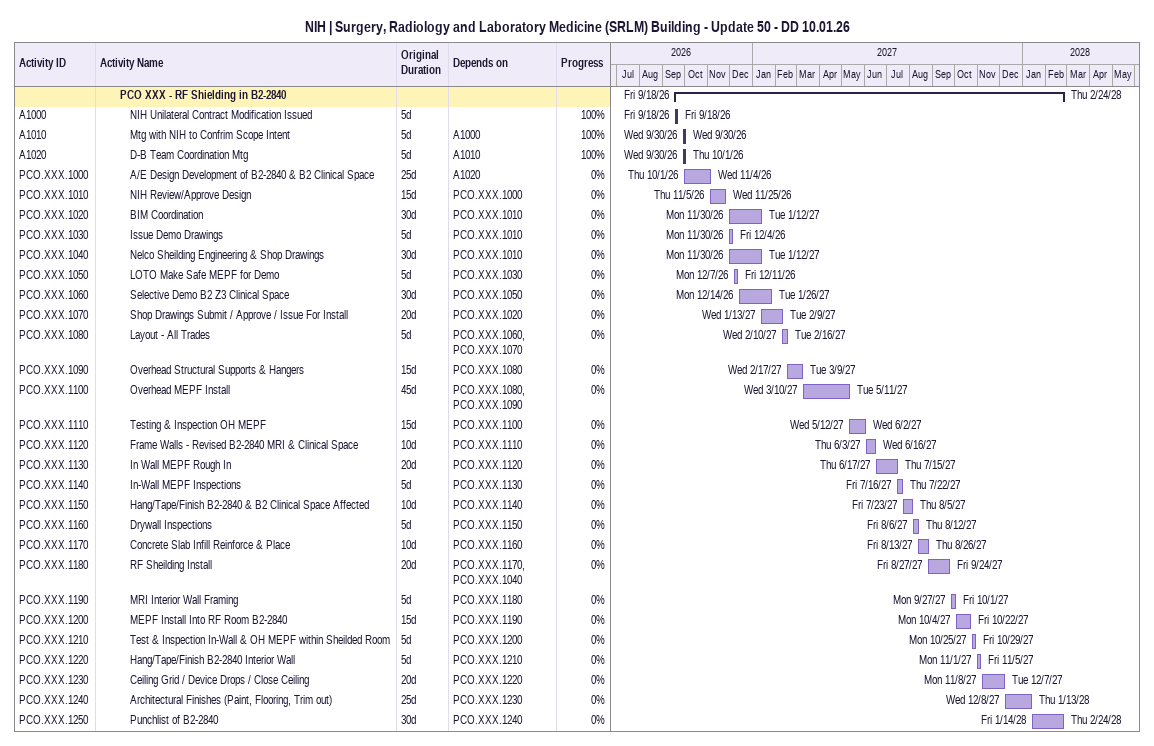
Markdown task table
NIH | Surgery, Radiology and Laboratory Medicine (SRLM) Building - Update 50 - DD 10.01.26

| ID | Level | Task | Original duration | Start | Finish | Predecessors | % complete |
|---|---|---|---|---|---|---|---|
|  | 3 | **PCO XXX - RF Shielding in B2-2840** |  | 2026-09-18 | 2028-02-24 |  |  |
| A1000 | 4 | NIH Unilateral Contract Modification Issued | 5d | 2026-09-18 | 2026-09-18 |  | 100 |
| A1010 | 4 | Mtg with NIH to Confrim Scope Intent | 5d | 2026-09-30 | 2026-09-30 | A1000 | 100 |
| A1020 | 4 | D-B Team Coordination Mtg | 5d | 2026-09-30 | 2026-10-01 | A1010 | 100 |
| PCO.XXX.1000 | 4 | A/E Design Development of B2-2840 & B2 Clinical Space | 25d | 2026-10-01 | 2026-11-04 | A1020 | 0 |
| PCO.XXX.1010 | 4 | NIH Review/Approve Design | 15d | 2026-11-05 | 2026-11-25 | PCO.XXX.1000 | 0 |
| PCO.XXX.1020 | 4 | BIM Coordination | 30d | 2026-11-30 | 2027-01-12 | PCO.XXX.1010 | 0 |
| PCO.XXX.1030 | 4 | Issue Demo Drawings | 5d | 2026-11-30 | 2026-12-04 | PCO.XXX.1010 | 0 |
| PCO.XXX.1040 | 4 | Nelco Sheilding Engineering & Shop Drawings | 30d | 2026-11-30 | 2027-01-12 | PCO.XXX.1010 | 0 |
| PCO.XXX.1050 | 4 | LOTO Make Safe MEPF for Demo | 5d | 2026-12-07 | 2026-12-11 | PCO.XXX.1030 | 0 |
| PCO.XXX.1060 | 4 | Selective Demo B2 Z3 Clinical Space | 30d | 2026-12-14 | 2027-01-26 | PCO.XXX.1050 | 0 |
| PCO.XXX.1070 | 4 | Shop Drawings Submit / Approve / Issue For Install | 20d | 2027-01-13 | 2027-02-09 | PCO.XXX.1020 | 0 |
| PCO.XXX.1080 | 4 | Layout - All Trades | 5d | 2027-02-10 | 2027-02-16 | PCO.XXX.1060, PCO.XXX.1070 | 0 |
| PCO.XXX.1090 | 4 | Overhead Structural Supports & Hangers | 15d | 2027-02-17 | 2027-03-09 | PCO.XXX.1080 | 0 |
| PCO.XXX.1100 | 4 | Overhead MEPF Install | 45d | 2027-03-10 | 2027-05-11 | PCO.XXX.1080, PCO.XXX.1090 | 0 |
| PCO.XXX.1110 | 4 | Testing & Inspection OH MEPF | 15d | 2027-05-12 | 2027-06-02 | PCO.XXX.1100 | 0 |
| PCO.XXX.1120 | 4 | Frame Walls - Revised B2-2840 MRI & Clinical Space | 10d | 2027-06-03 | 2027-06-16 | PCO.XXX.1110 | 0 |
| PCO.XXX.1130 | 4 | In Wall MEPF Rough In | 20d | 2027-06-17 | 2027-07-15 | PCO.XXX.1120 | 0 |
| PCO.XXX.1140 | 4 | In-Wall MEPF Inspections | 5d | 2027-07-16 | 2027-07-22 | PCO.XXX.1130 | 0 |
| PCO.XXX.1150 | 4 | Hang/Tape/Finish B2-2840 & B2 Clinical Space Affected | 10d | 2027-07-23 | 2027-08-05 | PCO.XXX.1140 | 0 |
| PCO.XXX.1160 | 4 | Drywall Inspections | 5d | 2027-08-06 | 2027-08-12 | PCO.XXX.1150 | 0 |
| PCO.XXX.1170 | 4 | Concrete Slab Infill Reinforce & Place | 10d | 2027-08-13 | 2027-08-26 | PCO.XXX.1160 | 0 |
| PCO.XXX.1180 | 4 | RF Sheilding Install | 20d | 2027-08-27 | 2027-09-24 | PCO.XXX.1170, PCO.XXX.1040 | 0 |
| PCO.XXX.1190 | 4 | MRI Interior Wall Framing | 5d | 2027-09-27 | 2027-10-01 | PCO.XXX.1180 | 0 |
| PCO.XXX.1200 | 4 | MEPF Install Into RF Room B2-2840 | 15d | 2027-10-04 | 2027-10-22 | PCO.XXX.1190 | 0 |
| PCO.XXX.1210 | 4 | Test & Inspection In-Wall & OH MEPF within Sheilded Room | 5d | 2027-10-25 | 2027-10-29 | PCO.XXX.1200 | 0 |
| PCO.XXX.1220 | 4 | Hang/Tape/Finish B2-2840 Interior Wall | 5d | 2027-11-01 | 2027-11-05 | PCO.XXX.1210 | 0 |
| PCO.XXX.1230 | 4 | Ceiling Grid / Device Drops / Close Ceiling | 20d | 2027-11-08 | 2027-12-07 | PCO.XXX.1220 | 0 |
| PCO.XXX.1240 | 4 | Architectural Finishes (Paint, Flooring, Trim out) | 25d | 2027-12-08 | 2028-01-13 | PCO.XXX.1230 | 0 |
| PCO.XXX.1250 | 4 | Punchlist of B2-2840 | 30d | 2028-01-14 | 2028-02-24 | PCO.XXX.1240 | 0 |
